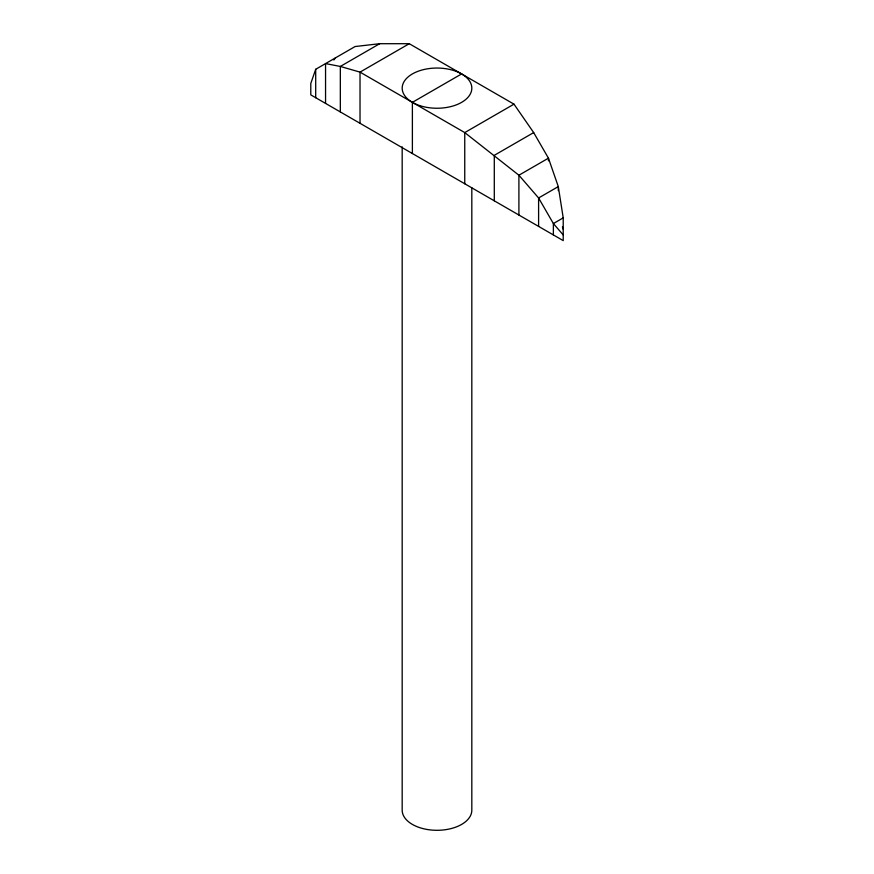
<?xml version="1.0" encoding="UTF-8"?>
<svg xmlns="http://www.w3.org/2000/svg" width="874" height="874" viewBox="0 0 874 874"><rect width="100%" height="100%" fill="white"/><g stroke="black" fill="none" stroke-linecap="round" stroke-linejoin="round"><path stroke-width="1.31" d="M315.7 69.286L310.783 83.5L310.783 94.873L563.217 240.612L563.217 217.877L558.3 186.599L548.446 158.172L533.675 132.586L513.978 104.159L409.251 43.7L379.709 43.7L355.095 46.541L315.7 69.286L315.7 97.713M333.846 60.011L335.398 57.913M379.709 43.7L340.325 66.446L325.554 63.594L325.554 103.394M409.251 43.7L360.022 72.127L340.325 66.446L340.325 111.927M461.614 73.929L412.386 102.356L412.386 153.529M513.978 104.159L464.75 132.586L360.022 72.127L360.022 123.3M533.675 132.586L494.291 155.332L494.291 200.812M563.217 217.877L553.373 223.558L553.373 234.931M563.217 234.931L553.373 223.558L538.602 197.972L518.905 175.226L464.75 132.586L464.75 183.758M562.397 226.879L563.217 229.239M558.3 190.663L558.3 186.599L538.602 197.972L538.602 226.399M548.446 160.827L548.446 158.172L518.905 175.226L518.905 215.026M471.818 187.79L471.818 810.198A34.818 20.102 0 0 1 437 830.3A34.818 20.102 0 0 1 402.182 810.198L402.182 146.843M419.596 105.557A34.818 20.102 0 0 0 471.818 88.143A34.818 20.102 0 0 0 419.596 70.739A34.818 20.102 0 0 0 419.596 105.557"/></g></svg>
